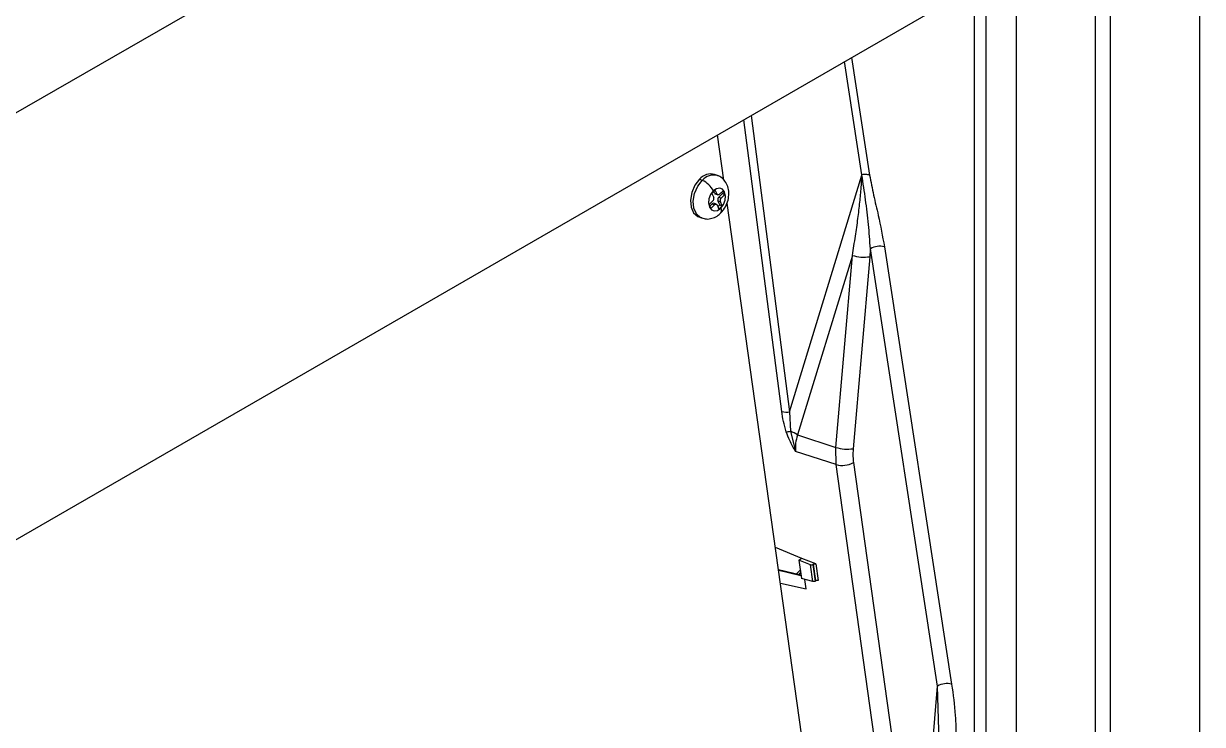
# Model space of a CAD drawing. Header units: millimetres. Extents: x -356 to 237, y 0 to 365.
# Drawn here: x -198.15 to -191.39, y 226.49 to 230.51 of the extents above; entities that cross this region are included whole.
import ezdxf

# ---------------------------------------------------------------- set-up
doc = ezdxf.new("R2010")
doc.units = ezdxf.units.MM

msp = doc.modelspace()

# ---------------------------------------------------------------- linework, layer by layer
at = {"color": 7, "linetype": 'Continuous', "lineweight": 25}
for p, q in [((-174.3767, 243.7436), (-208.5088, 224.0395)), ((-174.3767, 241.294), (-208.5088, 221.5899)), ((-191.4011, 225.6903), (-191.4011, 231.466)), ((-191.9129, 224.9545), (-191.9129, 230.9479)), ((-192.4518, 224.8564), (-192.4518, 230.8498)), ((-191.9996, 224.8678), (-191.9996, 230.8612)), ((-192.6921, 225.0217), (-192.6921, 230.7207)), ((-192.6281, 230.7576), (-192.6281, 224.9418)), ((-193.3383, 229.6408), (-193.438, 230.2901)), ((-193.3982, 230.3131), (-193.2946, 229.6391)), ((-193.7982, 228.2826), (-194.0154, 229.9568)), ((-193.9736, 229.9809), (-193.7529, 228.2797)), ((-194.1303, 229.6099), (-194.1667, 229.8694)), ((-194.2539, 229.6087), (-194.2699, 229.6147)), ((-194.1671, 229.6364), (-194.1831, 229.6424)), ((-193.7529, 228.2797), (-193.339, 229.6378)), ((-194.1795, 229.5529), (-194.1988, 229.5338)), ((-194.1833, 229.535), (-194.1876, 229.5449)), ((-194.1693, 229.5298), (-194.1795, 229.5529)), ((-194.1343, 229.5489), (-194.1549, 229.5285)), ((-194.1248, 229.5272), (-194.1343, 229.5489)), ((-194.1935, 229.4902), (-194.2141, 229.4697)), ((-194.1988, 229.5338), (-194.1886, 229.5106)), ((-194.174, 229.4716), (-194.1879, 229.4768)), ((-194.1833, 229.535), (-194.1693, 229.5298)), ((-194.1788, 229.5305), (-194.1649, 229.5253)), ((-194.154, 229.4684), (-194.1642, 229.4915)), ((-194.1642, 229.4915), (-194.1503, 229.4863)), ((-194.1593, 229.512), (-194.1387, 229.5324)), ((-194.1593, 229.512), (-194.1454, 229.5068)), ((-194.1401, 229.4632), (-194.1503, 229.4863)), ((-194.1454, 229.5068), (-194.1248, 229.5272)), ((-194.1387, 229.5324), (-194.1424, 229.5409)), ((-194.1387, 229.5324), (-194.1248, 229.5272)), ((-193.5258, 225.3022), (-194.1119, 229.4783)), ((-194.2141, 229.4697), (-194.2046, 229.448)), ((-194.2104, 229.4612), (-194.1979, 229.4736)), ((-194.2046, 229.448), (-194.184, 229.4684)), ((-194.1979, 229.4736), (-194.184, 229.4684)), ((-194.1696, 229.4672), (-194.1594, 229.444)), ((-194.1652, 229.4573), (-194.154, 229.4684)), ((-194.1594, 229.444), (-194.1401, 229.4632)), ((-194.154, 229.4684), (-194.1401, 229.4632)), ((-194.2741, 229.3988), (-194.2581, 229.3928)), ((-192.9042, 226.7061), (-193.29, 229.216)), ((-193.2096, 229.2269), (-192.8239, 226.717)), ((-193.3933, 229.1781), (-193.7076, 228.1472)), ((-193.4886, 228.0759), (-193.3933, 229.1781)), ((-193.2936, 229.1706), (-193.3889, 228.0684)), ((-193.7529, 228.2797), (-193.7486, 228.1684)), ((-193.7486, 228.1684), (-193.7193, 228.0527)), ((-193.7076, 228.1472), (-193.4886, 228.0759)), ((-193.4863, 227.9768), (-193.4886, 228.0759)), ((-193.4863, 227.9768), (-193.7193, 228.0527)), ((-193.1189, 225.3584), (-193.4863, 227.9768)), ((-193.3871, 227.9885), (-193.0197, 225.3701)), ((-193.6836, 227.4382), (-193.8346, 227.5022)), ((-193.6836, 227.4382), (-193.7006, 227.4284)), ((-193.6336, 227.4027), (-193.7006, 227.4284)), ((-193.7006, 227.4284), (-193.6859, 227.3234)), ((-193.6026, 227.4071), (-193.6836, 227.4382)), ((-193.62, 227.306), (-193.6336, 227.4027)), ((-193.6163, 227.4059), (-193.6199, 227.4039)), ((-193.6199, 227.4039), (-193.6064, 227.308)), ((-193.6029, 227.3101), (-193.6163, 227.4059)), ((-193.6026, 227.4071), (-193.5893, 227.3121)), ((-193.6885, 227.3423), (-193.8164, 227.3728)), ((-193.688, 227.3386), (-193.8159, 227.3691)), ((-193.7152, 227.3486), (-193.6925, 227.3711)), ((-193.7011, 227.3453), (-193.6905, 227.3566)), ((-193.62, 227.306), (-193.6859, 227.3234)), ((-193.6591, 227.2632), (-193.6668, 227.3184)), ((-193.8057, 227.2962), (-193.6591, 227.2632)), ((-193.6064, 227.308), (-193.6029, 227.3101)), ((-193.0197, 225.3701), (-192.9042, 226.7061)), ((-192.8949, 226.3903), (-192.9042, 226.7061))]:
    msp.add_line(p, q, dxfattribs=at)
at = {"color": 7, "linetype": 'Continuous', "lineweight": 25, "flags": 128}
for points in [[(-194.2699, 229.6147), (-194.2961, 229.5806), (-194.3141, 229.5393), (-194.3217, 229.4957), (-194.3182, 229.4551), (-194.3038, 229.4224), (-194.2804, 229.4016), (-194.2741, 229.3988)], [(-194.2576, 229.3926), (-194.2644, 229.3956), (-194.2878, 229.4164), (-194.3022, 229.4491), (-194.3057, 229.4897), (-194.298, 229.5333), (-194.2801, 229.5746), (-194.2539, 229.6087)], [(-194.1911, 229.5477), (-194.2062, 229.5273), (-194.2157, 229.5025), (-194.2181, 229.4772), (-194.2132, 229.455), (-194.2016, 229.4395), (-194.1851, 229.4329), (-194.1662, 229.4364), (-194.1478, 229.4492)], [(-194.1478, 229.4492), (-194.1327, 229.4696), (-194.1232, 229.4944), (-194.1207, 229.5198), (-194.1257, 229.5419), (-194.1373, 229.5575), (-194.1538, 229.564), (-194.1727, 229.5606), (-194.1911, 229.5477)], [(-194.1549, 229.5285), (-194.1569, 229.5268), (-194.159, 229.5257), (-194.1611, 229.525), (-194.1631, 229.5249), (-194.165, 229.5254), (-194.1668, 229.5263), (-194.1682, 229.5278), (-194.1693, 229.5298)], [(-194.184, 229.4684), (-194.182, 229.4701), (-194.1799, 229.4713), (-194.1778, 229.4719), (-194.1758, 229.472), (-194.1738, 229.4716), (-194.1721, 229.4706), (-194.1707, 229.4691), (-194.1696, 229.4672)]]:
    msp.add_lwpolyline(points, dxfattribs=at)
at = {"color": 7, "linetype": 'Continuous', "lineweight": 25}
for centre, radius, start, end in [((-194.2053, 229.5619), 0.0834, 74.5859, 140.78363), ((-194.1892, 229.5558), 0.0836, 75.0885, 140.73828), ((-194.3049, 229.4932), 0.1262, 25.56034, 66.16878), ((-194.1904, 229.4675), 0.00966, 74.70918, 140.66934), ((-194.2074, 229.5043), 0.0198, 314.55514, 18.56658), ((-194.176, 229.5377), 0.00779, 200.85781, 248.33185), ((-194.1454, 229.4979), 0.0198, 134.55372, 198.5669), ((-194.1315, 229.4927), 0.0198, 134.55345, 198.56678), ((-194.1687, 229.4349), 0.0253, 327.65417, 34.48961), ((-193.2359, 229.1193), 0.1108, 76.2704, 119.21032), ((-193.3277, 229.3841), 0.2162, 252.31473, 279.05291), ((-193.7693, 228.3799), 0.1015, 253.43147, 279.25843), ((-193.776, 228.2825), 0.1173, 271.59085, 283.50055), ((-193.813, 227.9933), 0.1865, 55.60209, 69.79801), ((-193.4229, 228.2819), 0.2162, 252.31337, 279.05294), ((-193.4514, 228.1076), 0.1354, 255.08115, 298.36633), ((-192.8502, 226.6094), 0.1108, 76.27048, 119.21024)]:
    msp.add_arc(centre, radius, start, end, dxfattribs=at)
for points, knots in [([(-194.1473, 229.4214), (-194.1419, 229.4274), (-194.1275, 229.4433), (-194.1111, 229.4747), (-194.101, 229.5145), (-194.1017, 229.5541), (-194.1131, 229.5896), (-194.1334, 229.6163), (-194.153, 229.6324), (-194.166, 229.6352), (-194.1683, 229.6357)], [0, 0, 0, 0, 0.095789, 0.252184, 0.412779, 0.576352, 0.714639, 0.844467, 0.971305, 1, 1, 1, 1]), ([(-193.3933, 229.1781), (-193.3873, 229.2148), (-193.3756, 229.2852), (-193.3613, 229.3873), (-193.3503, 229.4804), (-193.3424, 229.5632), (-193.34, 229.6145), (-193.339, 229.6378)], [0, 0, 0, 0, 0.241228, 0.461855, 0.667428, 0.848951, 1, 1, 1, 1]), ([(-193.339, 229.6378), (-193.3389, 229.6382), (-193.3388, 229.6389), (-193.3387, 229.6396), (-193.3387, 229.64)], [0, 0, 0, 0, 0.5597248, 1, 1, 1, 1]), ([(-193.3387, 229.64), (-193.3386, 229.6402), (-193.3386, 229.6404), (-193.3384, 229.6407), (-193.3383, 229.6408), (-193.3383, 229.6408), (-193.3383, 229.6408)], [0, 0, 0, 0, 0.611166, 0.823506, 0.914575, 1, 1, 1, 1]), ([(-193.29, 229.216), (-193.293, 229.2626), (-193.2992, 229.3566), (-193.3171, 229.4978), (-193.3314, 229.5924), (-193.3387, 229.64)], [0, 0, 0, 0, 0.327997, 0.66169, 1, 1, 1, 1]), ([(-193.2946, 229.6391), (-193.2978, 229.6399), (-193.3045, 229.6415), (-193.3152, 229.6424), (-193.3266, 229.6423), (-193.3343, 229.6413), (-193.3383, 229.6408)], [0, 0, 0, 0, 0.224553, 0.470533, 0.731524, 1, 1, 1, 1]), ([(-193.2946, 229.6391), (-193.2872, 229.6006), (-193.2725, 229.5231), (-193.2385, 229.3869), (-193.2206, 229.2874), (-193.2096, 229.2269)], [0, 0, 0, 0, 0.279341, 0.562352, 1, 1, 1, 1]), ([(-194.2569, 229.3935), (-194.2482, 229.3907), (-194.2291, 229.3846), (-194.198, 229.3894), (-194.1694, 229.4019), (-194.1543, 229.4152), (-194.1473, 229.4214)], [0, 0, 0, 0, 0.227181, 0.497109, 0.766886, 1, 1, 1, 1]), ([(-193.29, 229.216), (-193.2906, 229.2076), (-193.2918, 229.1924), (-193.2931, 229.1773), (-193.2936, 229.1706)], [0, 0, 0, 0, 0.5588669, 1, 1, 1, 1]), ([(-193.7727, 228.1652), (-193.7786, 228.1852), (-193.7899, 228.2237), (-193.7955, 228.2635), (-193.7982, 228.2826)], [0, 0, 0, 0, 0.518501, 1, 1, 1, 1]), ([(-193.7193, 228.0527), (-193.7309, 228.0731), (-193.7516, 228.1093), (-193.7663, 228.1482), (-193.7727, 228.1652)], [0, 0, 0, 0, 0.564814, 1, 1, 1, 1]), ([(-193.7076, 228.1472), (-193.7125, 228.1315), (-193.7221, 228.1007), (-193.7202, 228.0684), (-193.7193, 228.0527)], [0, 0, 0, 0, 0.5099668, 1, 1, 1, 1]), ([(-193.3889, 228.0684), (-193.3898, 228.0532), (-193.3913, 228.0265), (-193.3884, 227.9999), (-193.3871, 227.9885)], [0, 0, 0, 0, 0.570183, 1, 1, 1, 1]), ([(-193.6336, 227.4027), (-193.6324, 227.4024), (-193.6299, 227.4017), (-193.6261, 227.4019), (-193.6226, 227.4025), (-193.6207, 227.4034), (-193.6199, 227.4039)], [0, 0, 0, 0, 0.254958, 0.563624, 0.800843, 1, 1, 1, 1]), ([(-193.6163, 227.4059), (-193.6152, 227.4064), (-193.6128, 227.4075), (-193.6089, 227.408), (-193.6054, 227.4079), (-193.6035, 227.4073), (-193.6026, 227.4071)], [0, 0, 0, 0, 0.260788, 0.571008, 0.805665, 1, 1, 1, 1]), ([(-193.6064, 227.308), (-193.6076, 227.3075), (-193.61, 227.3063), (-193.6138, 227.3056), (-193.6172, 227.3055), (-193.6192, 227.3058), (-193.62, 227.306)], [0, 0, 0, 0, 0.264186, 0.577425, 0.810983, 1, 1, 1, 1]), ([(-193.5893, 227.3121), (-193.5904, 227.3123), (-193.593, 227.3127), (-193.5968, 227.3123), (-193.6002, 227.3114), (-193.602, 227.3105), (-193.6029, 227.3101)], [0, 0, 0, 0, 0.248981, 0.558204, 0.798365, 1, 1, 1, 1]), ([(-192.8239, 226.717), (-192.8157, 226.6574), (-192.8017, 226.5548), (-192.7993, 226.4514), (-192.7983, 226.4082)], [0, 0, 0, 0, 0.581892, 1, 1, 1, 1])]:
    msp.add_open_spline(points, degree=3, knots=knots, dxfattribs=at)

doc.saveas('drawing.dxf')
